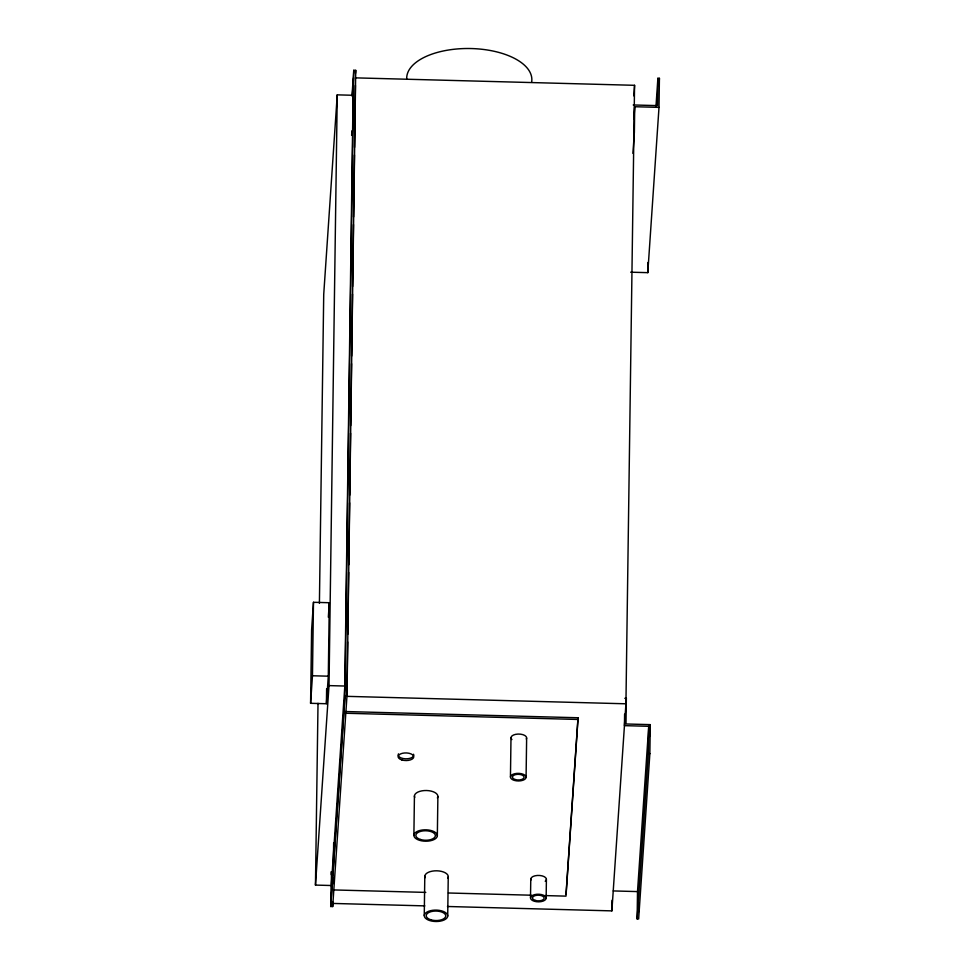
<?xml version="1.0" encoding="UTF-8"?>
<svg xmlns="http://www.w3.org/2000/svg" width="970" height="970" viewBox="0 0 970 970"><rect width="100%" height="100%" fill="white"/><g stroke="black" fill="none" stroke-linecap="round" stroke-linejoin="round"><path stroke-width="1.45" d="M310.594 703.311L311.612 629.845L313.48 602.297L329.315 602.722L328.296 676.187L326.417 703.735L310.594 703.311L312.461 675.763L313.48 602.297M319.409 603.352L323.725 294.334L337.257 94.854L353.092 95.278L344.835 686.032L331.303 885.513L315.468 885.089L318.014 703.323M326.417 703.735L326.635 688.736M315.468 885.089L329.012 685.608L337.257 94.854M352.013 95.909L353.747 70.301L355.723 70.349L346.993 695.672L332.686 906.55L330.709 906.501L331.097 885.234M331.255 874.649L331.291 871.618M331.328 883.997L331.497 871.885M332.686 906.55L332.746 902.015M333.098 883.767L333.183 877.729M333.292 870.163L333.668 842.942M353.747 70.301L344.896 696.302L330.855 903.373M347.636 641.91L346.884 696.351L625.929 703.796L634.562 85.311L355.517 77.867M347.745 634.344L348.618 572.348M348.715 564.795L349.588 502.787M349.685 495.233L350.558 433.226M350.655 425.672L351.528 363.665M351.637 356.111L352.498 294.104M352.607 286.55L353.468 224.543M353.577 216.989L354.438 154.982M354.547 147.428L355.408 85.421M413.887 835.194L414.433 795.897M424.254 915.486L424.799 876.189M437.337 835.825A11.737 5.711 0.8 0 0 420.083 830.417A11.737 5.711 0.8 0 0 419.416 840.287A11.737 5.711 0.8 0 0 437.337 835.825L437.882 796.528M447.703 916.116A11.737 5.711 0.8 0 0 430.45 910.709A11.737 5.711 0.8 0 0 429.783 920.578A11.737 5.711 0.8 0 0 447.703 916.116L448.249 876.819M510.45 776.946L510.996 737.649M526.079 777.37A7.821 3.807 0.8 0 0 514.585 773.757A7.821 3.807 0.8 0 0 514.136 780.341A7.821 3.807 0.8 0 0 526.079 777.37L526.637 738.073M530.505 897.82L530.772 879.026M546.146 898.232A7.821 3.807 0.8 0 0 534.64 894.631A7.821 3.807 0.8 0 0 534.191 901.215A7.821 3.807 0.8 0 0 546.146 898.232L546.401 879.438M577.974 719.461L577.999 717.751L345.853 711.543L345.829 713.253L577.974 719.461L565.983 896.135L544.873 895.577M447.461 906.489L611.876 910.878L612.021 900.293M624.607 714.138L624.45 725.645L648.724 726.3L648.348 753.629L637.132 918.917L638.648 918.954L649.864 753.678L650.264 724.626L625.989 723.984L626.341 698.351L624.826 698.315M655.95 106.833L657.89 78.279L659.406 78.327L659.006 107.367L634.719 106.724L634.368 132.344L632.937 153.381M637.132 918.917L637.508 891.588L648.724 726.3M638.745 911.703L638.866 902.985M630.645 272.194L647.79 272.655L647.936 262.482M657.89 78.279L657.514 105.621L633.228 104.966M352.304 95.945L353.541 77.806M355.517 73.368L355.723 70.349M351.625 135.303L351.928 130.768M328.333 617.211L329.315 602.722M330.709 906.501L345.017 695.623L346.993 695.672M566.007 894.425L577.999 717.751M633.846 95.897L634.562 85.311M633.907 118.74L634.719 106.724M659.103 82.826L659.406 78.327M647.79 272.655L659.006 107.367M611.876 910.878L625.929 703.796M626.147 701.359L626.341 698.351M649.451 736.654L650.264 724.626M312.461 675.763L328.296 676.187M329.012 685.608L344.835 686.032M648.348 753.629L649.864 753.678M613.234 890.933L637.508 891.588M333.838 889.939L425.794 892.4M448.407 892.994L531.305 895.213M332.831 903.434L424.836 905.883M413.572 754.248A7.821 3.807 0.8 0 1 405.702 758.819A7.821 3.807 0.8 0 1 398.476 753.836M511.917 739.577A7.821 3.807 0.8 0 1 518.053 734.06A7.821 3.807 0.8 0 1 526.298 739.043M414.736 797.388A11.737 5.711 0.8 0 1 426.545 790.514A11.737 5.711 0.8 0 1 437.385 797.983M425.103 877.68A11.737 5.711 0.8 0 1 436.912 870.805A11.737 5.711 0.8 0 1 447.752 878.286M530.966 880.008A7.821 3.807 0.8 0 1 539.866 875.486A7.821 3.807 0.8 0 1 545.225 881.306M406.709 78.788A62.577 30.434 0.8 0 1 470.935 48.536A62.577 30.434 0.8 0 1 531.693 81.735M515.167 779.54A5.868 2.849 0.8 0 0 524.127 777.309A5.868 2.849 0.8 0 0 515.506 774.606A5.868 2.849 0.8 0 0 515.167 779.54M420.446 839.486A9.773 4.753 0.8 0 0 435.384 835.764A9.773 4.753 0.8 0 0 421.004 831.266A9.773 4.753 0.8 0 0 420.446 839.486M430.813 919.778A9.773 4.753 0.8 0 0 445.751 916.056A9.773 4.753 0.8 0 0 431.371 911.557A9.773 4.753 0.8 0 0 430.813 919.778M535.222 900.415A5.868 2.849 0.8 0 0 544.194 898.184A5.868 2.849 0.8 0 0 535.561 895.48A5.868 2.849 0.8 0 0 535.222 900.415M401.798 759.922A7.821 3.807 0.8 0 0 413.753 756.939A7.821 3.807 0.8 0 0 402.247 753.338A7.821 3.807 0.8 0 0 401.798 759.922"/></g></svg>
